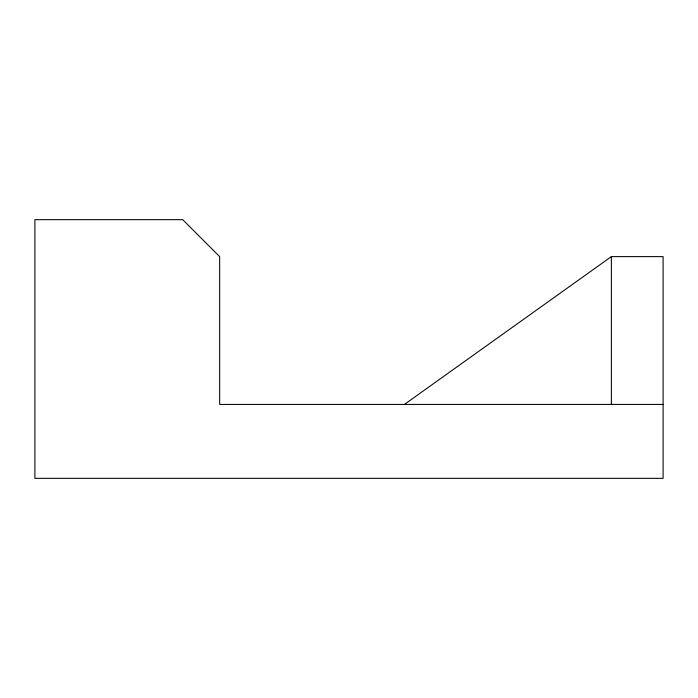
<?xml version="1.0" encoding="UTF-8"?>
<svg xmlns="http://www.w3.org/2000/svg" width="698" height="698" viewBox="0 0 698 698"><rect width="100%" height="100%" fill="white"/><g stroke="black" fill="none" stroke-linecap="round" stroke-linejoin="round"><path stroke-width="1.05" d="M404.43 404.43L611.369 256.62L663.1 256.62L663.1 478.339L34.9 478.339L34.9 219.661L182.71 219.661L219.661 256.62L219.661 404.43L663.1 404.43M611.369 256.62L611.369 404.43"/></g></svg>
